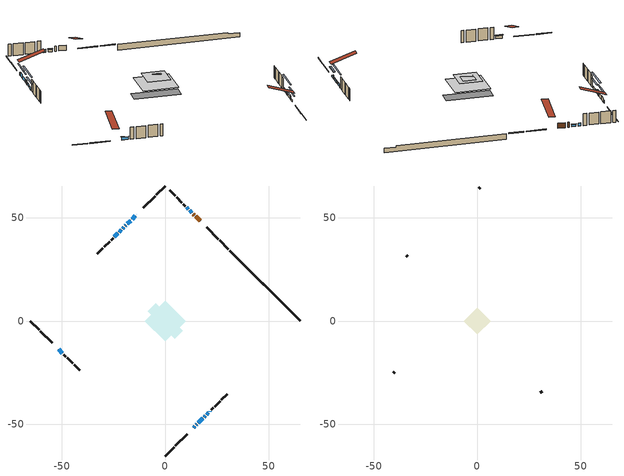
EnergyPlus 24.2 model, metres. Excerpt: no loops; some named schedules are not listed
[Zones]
conditioned space
 floor adiabatic (AdiabaticFloorConstruction): -9.83,0 0,9.83 9.83,0 0,-9.83 z2.57
 floor foundation (Slab1 construction): -8.51,4.61 -4.61,8.51 8.51,-4.61 4.61,-8.51 z-2.16
 wall outside (RimJoist1 construction): 0,-65.27 4.27,-61 / -65.27,0 -61,-4.27 / 0,65.27 -4.27,61 / 30.56,34.71 26.29,38.98 z0.13:0.43
 wall outside (RimJoist2 construction): 4.92,-60.34 10.54,-54.72 / -60.34,-4.92 -54.72,-10.54 / -4.92,60.34 -10.54,54.72 / 25.63,39.64 20.01,45.25 z0.13:0.43
 wall outside (AdiabaticWallConstruction 1): 16.81,48.46 14.69,50.58 / 14.03,51.23 13.56,51.71 z0.13:2.16
 wall outside (AdiabaticWallConstruction): -13.75,51.52 -13.78,51.49 / -18.98,46.29 -19.29,45.97 / 11.17,54.1 10.36,54.91 / 20,-45.26 20.81,-44.45 / 21.47,-43.8 21.62,-43.65 z0.13:1.35; -14.43,50.84 -16.05,49.22 z0.13:1.78; -16.7,48.56 -18.32,46.94 z0.13:1.48; 13.75,-51.52 14.36,-50.91 z0.13:0.84; 15.01,-50.25 15.34,-49.93 z0.13:1.66; 12.9,52.37 11.82,53.45 z0.13:1.02; -19.95,45.32 -20.56,44.71 z0.13:1.5; 15.99,-49.27 18.15,-47.12 z0.13:1.05; -51.52,-13.75 -49.68,-15.58 z0.13:1.32; -21.21,44.05 -22.29,42.97 / 18.81,-46.46 19.35,-45.92 z0.13:1.2; -22.95,42.32 -24.57,40.7 z0.13:0.99
 wall outside (Wall1 construction): 22.28,-42.99 23.26,-42.01 / -49.03,-16.24 -48.04,-17.23 / -25.22,40.04 -26.21,39.06 / 9.7,55.57 8.71,56.55 z0.13:5.01
 wall outside (Wall2 construction): 23.92,-41.35 26.53,-38.73 / -47.38,-17.88 -44.77,-20.5 / -26.87,38.4 -29.48,35.79 / 8.06,57.21 5.44,59.82 z0.13:5.01
 wall outside (Wall3 construction): 27.19,-38.08 29.92,-35.35 / -44.11,-21.16 -41.38,-23.89 / -30.14,35.13 -32.87,32.4 / 4.79,60.48 2.05,63.21 z0.13:5.01
 wall foundation (FoundationWall1 construction): 31.21,34.05,-2.16 31.21,34.05,0.13 61.86,3.41,0.13 61.86,3.41,-0.38 65.27,0,-0.38 65.27,0,-2.16
 window (WindowConstruction 9): -13.75,51.52 -13.78,51.49 z0.13:1.35
 window (WindowConstruction 1): -14.43,50.83 -16.05,49.22 z0.13:1.78
 window (WindowConstruction 2): -16.71,48.56 -18.32,46.94 z0.13:1.48
 window (WindowConstruction 3): 13.75,-51.52 14.36,-50.91 z0.13:0.84
 window (WindowConstruction 4): 15.01,-50.25 15.34,-49.93 z0.13:1.65
 window (WindowConstruction 10): -18.98,46.29 -19.29,45.98 z0.13:1.35
 window (WindowConstruction 5): 12.9,52.37 11.82,53.44 z0.13:1.02
 window (WindowConstruction 6): -19.95,45.32 -20.56,44.71 z0.13:1.5
 window (WindowConstruction 7): 15.99,-49.27 18.15,-47.12 z0.13:1.04
 window (WindowConstruction 8): -51.52,-13.75 -49.68,-15.58 z0.13:1.32
 window (WindowConstruction 14): -21.21,44.05 -22.29,42.97 z0.13:1.2
 window (WindowConstruction 15): 18.81,-46.46 19.35,-45.92 z0.13:1.2
 window (WindowConstruction 11): 11.16,54.1 10.36,54.91 z0.13:1.35
 window (WindowConstruction 12): 20,-45.26 20.81,-44.46 z0.13:1.35
 window (WindowConstruction 13): 21.47,-43.8 21.62,-43.65 z0.13:1.35
 window (WindowConstruction): -22.95,42.32 -24.57,40.7 z0.13:0.99
 door (Door): 16.81,48.46 14.69,50.58 z0.13:2.16
 door (Door 1): 14.03,51.23 13.56,51.71 z0.13:2.16
 ceiling adiabatic (AdiabaticFloorConstruction): 0,-9.83 9.83,0 0,9.83 -9.83,0 z2.57
attic - vented
 floor to conditioned space (Floor1 construction Reversed): -6.46,0 0,6.46 6.46,0 0,-6.46 z5.01
 floor to conditioned space (Floor2 construction Reversed): -3.55,0 0,3.55 3.55,0 0,-3.55 z5.01
 wall outside (Wall4 construction): 30.58,-34.69 31.32,-33.95 / -40.72,-24.54 -39.98,-25.28 / -33.53,31.74 -34.27,31 / 1.4,63.87 0.66,64.61 z0.13:5.01
 roof outside (Roof1 construction): 13.09,-52.18,5.01 5.92,-45,8.39 4.03,-46.89,8.39 11.2,-54.07,5.01; -52.18,-13.09,5.01 -45,-5.92,8.39 -46.89,-4.03,8.39 -54.07,-11.2,5.01; -13.09,52.18,5.01 -5.92,45,8.39 -4.03,46.89,8.39 -11.2,54.07,5.01; 17.46,47.8,5.01 10.29,40.63,8.39 12.18,38.74,8.39 19.36,45.91,5.01
shading: -17.81,47.46 -12.67,52.6 -12.96,52.89 -18.1,47.75 z4.27; -20.19,45.08 -14.84,50.43 -15.13,50.72 -20.48,45.37 z4.12; 16.12,-49.15 11.99,-53.28 12.28,-53.57 16.41,-49.44 z3.33; 17.1,-48.17 13.25,-52.01 13.54,-52.3 17.39,-48.46 z4.14; 11.68,53.59 13.04,52.22 13.33,52.52 11.97,53.88 z1.22; -20.7,44.57 -19.81,45.46 -20.1,45.75 -20.99,44.86 z1.7; 18.29,-46.97 15.85,-49.41 16.14,-49.71 18.58,-47.27 z1.25; -49.54,-15.73 -51.66,-13.61 -51.95,-13.9 -49.83,-16.02 z1.52; -25.77,39.5 -17.74,47.53 -18.03,47.82 -26.06,39.79 z6.12; 22.82,-42.44 15.33,-49.94 15.62,-50.23 23.12,-42.73 z6.12; -26.33,38.94 -21.19,44.08 -21.48,44.37 -26.62,39.23 z3.48
[Building]
Building 1: Terrain=Suburbs
[Site:Location]
Toronto City Centre_ON: Latitude {deg}=43.63; Longitude {deg}=-79.39; Time Zone {hr}=-5; Elevation {m}=77; Keep Site Location Information=Yes
[Site:GroundTemperature:Shallow]
5.01852, 3.26908, 3.12898, 3.95918, 7.29196, 10.6092, 13.4851, 15.3069, 15.4617, 13.9799, 11.1774, 7.9619
[Site:WaterMainsTemperature]
Calculation Method=Schedule; Temperature Schedule=mains temperature schedule
[Material] Roughness=Rough; Thermal Absorptance=0.9
Name | Thickness {m} | Conductivity {W/m-K} | Density {kg/m3} | Specific Heat {J/kg-K} | Solar Absorptance | Visible Absorptance
asphalt or fiberglass shingles | 0.00635 | 0.162714 | 1121.4 | 1465.45 | 0.4 | 0.4
ceiling loosefill ins | 0.169333 | 0.0480833 | 16.02 | 1046.75 | 0.7 | 0.7
ceiling stud and cavity | 0.1397 | 0.0942247 | 65.682 | 1177.47 | 0.7 | 0.7
ceiling stud and cavity 1 | 0.1397 | 0.0805454 | 65.682 | 1177.47 | 0.7 | 0.7
concrete 4.0 in. | 0.1016 | 1.803125 | 2242.8 | 837.4 | 0.7 | 0.7
concrete 8.0 in. | 0.2032 | 1.803125 | 2242.8 | 837.4 | 0.7 | 0.7
door material | 0.04445 | 0.053851 | 512.64 | 1214.23 | 0.7 | 0.7
door material 1 | 0.04445 | 0.188738 | 512.64 | 1214.23 | 0.7 | 0.7
exterior vertical ins | 0.0371966 | 0.029427 | 32.04 | 1214.23 | 0.7 | 0.7
floor covering | 0.0127 | 0.0433444 | 54.468 | 1339.84 | 0.6 | 0.6
floor rigid ins; wall rigid ins | 0.512978 | 0.029427 | 32.04 | 1214.23 | 0.7 | 0.7
floor stud and cavity | 0.1397 | 1.75129 | 37.0049 | 1207.88 | 0.7 | 0.7
furniture material conditioned space 1 | 0.1524 | 0.115458 | 640.8 | 1214.23 | 0.6 | 0.6
gypsum board | 0.0127 | 0.160291 | 801 | 837.4 | 0.6 | 0.6
gypsum board 1 | 0.0127 | 0.160291 | 801 | 837.4 | 0.7 | 0.7
osb sheathing 0.5 in. | 0.0127 | 0.115458 | 512.64 | 1214.23 | 0.7 | 0.7
osb sheathing 0.75 in. | 0.01905 | 0.115458 | 512.64 | 1214.23 | 0.7 | 0.7
osb sheathing 2.0 in. | 0.0508 | 0.115458 | 512.64 | 1214.23 | 0.7 | 0.7
rim joist rigid ins | 0.051816 | 0.029427 | 32.04 | 1214.23 | 0.7 | 0.7
rim joist stud and cavity | 0.0508 | 0.0292424 | 125.044 | 1163.47 | 0.6 | 0.6
rim joist stud and cavity 1 | 0.0508 | 0.275866 | 125.044 | 1163.47 | 0.6 | 0.6
wall stud and cavity | 0.1397 | 0.109433 | 139.0536 | 1170.24 | 0.7 | 0.7
wall stud and cavity 1 | 0.1397 | 0.0819611 | 139.0536 | 1170.24 | 0.7 | 0.7
wall stud and cavity 2 | 0.1397 | 0.0942262 | 139.0536 | 1170.24 | 0.7 | 0.7
wall stud and cavity 3 | 0.0889 | 6.1454 | 50.32683 | 1063.81 | 0.6 | 0.6
wall stud and cavity 4 | 0.0889 | 0.380278 | 52.3479 | 1209.89 | 0.7 | 0.7
wall stud and cavity 5 | 0.0889 | 0.391764 | 83.0341 | 1211.67 | 0.7 | 0.7
wood siding | 0.0254 | 0.102417 | 544.68 | 1172.36 | 0.4 | 0.4
wood siding 1 | 0.00254 | 0.102417 | 544.68 | 1172.36 | 0.4 | 0.4
wood siding 2; wood siding 3; wood siding 4 | 0.0254 | 0.102417 | 544.68 | 1172.36 | 0.7 | 0.7
[WindowMaterial:SimpleGlazingSystem]
Name | U-Factor {W/m2-K} | Solar Heat Gain Coefficient
WindowMaterial | 2.5534 | 0.5
WindowMaterial 1 | 3.28075 | 0.55
WindowMaterial 10 | 2.506837 | 0.38
WindowMaterial 11 | 2.163318 | 0.56
WindowMaterial 12 | 4.03195 | 0.38
WindowMaterial 13 | 2.33877 | 0.47
WindowMaterial 2 | 3.27961 | 0.53
WindowMaterial 3 | 3.2745 | 0.47
WindowMaterial 4 | 3.313113 | 0.6
WindowMaterial 5 | 2.5233 | 0.52
WindowMaterial 6 | 2.27234 | 0.54
WindowMaterial 7 | 2.29164 | 0.53
WindowMaterial 8 | 3.28927 | 0.57
WindowMaterial 9 | 2.47107 | 0.26
[Construction]
AdiabaticFloorConstruction: floor stud and cavity, floor rigid ins, osb sheathing 0.75 in., floor covering
AdiabaticWallConstruction: wood siding 3, wall rigid ins, wall stud and cavity 4, gypsum board
AdiabaticWallConstruction 1: wood siding 4, wall rigid ins, wall stud and cavity 4, gypsum board
Door: door material
Door 1: door material 1
Floor1 construction Reversed: gypsum board, ceiling stud and cavity, ceiling loosefill ins
Floor2 construction Reversed: gypsum board, ceiling stud and cavity 1
FoundationWall1 construction: concrete 8.0 in., gypsum board 1
furniture construction conditioned space 1: furniture material conditioned space 1
PartitionWallConstruction: gypsum board, wall stud and cavity 5, gypsum board
RimJoist1 construction: wood siding 2, osb sheathing 2.0 in., rim joist stud and cavity
RimJoist2 construction: wood siding 2, rim joist rigid ins, osb sheathing 2.0 in., rim joist stud and cavity 1
Roof1 construction: asphalt or fiberglass shingles
Slab1 construction: concrete 4.0 in.
Wall1 construction: wood siding, osb sheathing 0.5 in., wall stud and cavity, gypsum board
Wall2 construction: wood siding, osb sheathing 0.5 in., wall stud and cavity 1, gypsum board
Wall3 construction: wood siding, osb sheathing 0.5 in., wall stud and cavity 2, gypsum board
Wall4 construction: wood siding 1, wall stud and cavity 3
WindowConstruction: WindowMaterial
WindowConstruction 1: WindowMaterial 1
WindowConstruction 10: WindowMaterial 10
WindowConstruction 11; WindowConstruction 12: WindowMaterial 11
WindowConstruction 13: WindowMaterial 12
WindowConstruction 14; WindowConstruction 15: WindowMaterial 13
WindowConstruction 2: WindowMaterial 2
WindowConstruction 3: WindowMaterial 3
WindowConstruction 4: WindowMaterial 4
WindowConstruction 5: WindowMaterial 5
WindowConstruction 6: WindowMaterial 6
WindowConstruction 7: WindowMaterial 7
WindowConstruction 8: WindowMaterial 8
WindowConstruction 9: WindowMaterial 9
[Zone] Multiplier=1; Part of Total Floor Area=Yes
Name | Volume {m3}
attic - vented | 59.8043
conditioned space | 754
[Space]
Name | Zone | Volume {m3}
attic - vented 1 | attic - vented | 59.8043
conditioned space 1 | conditioned space | 754
[ZoneInfiltration:EffectiveLeakageArea]
infil attic - vented 1: Zone or Space=attic - vented 1; Schedule=Always On Discrete; Effective Air Leakage Area {cm2}=4580.63; Stack Coefficient=0.000574233; Wind Coefficient=1.61907e-05
[ZoneMixing]
whole house fan mix: Zone or Space=attic - vented; Schedule=Always On Continuous; Design Flow Rate Calculation Method=Flow/Zone; Design Flow Rate {m3/s}=0; Source Zone or Space=conditioned space
[SurfaceProperty:ExposedFoundationPerimeter]
Slab1: Exposed Perimeter Calculation Method=TotalExposedPerimeter; Total Exposed Perimeter {m}=48.159
[InternalMass] Zone or ZoneList=conditioned space; Space or SpaceList=conditioned space 1
Name | Construction | Surface Area {m2}
furniture mass conditioned space 1 | furniture construction conditioned space 1 | 118.332
partition wall mass | PartitionWallConstruction | 295.83
[Lights]
interior lighting: Zone or ZoneList or Space or SpaceList=conditioned space 1; Schedule=interior lighting schedule; Design Level Calculation Method=LightingLevel; Lighting Level {W}=343.2; Return Air Fraction=0; Fraction Radiant=0.6; Fraction Visible=0.2; Fraction Replaceable=1
[People]
occupants: Zone or ZoneList or Space or SpaceList=conditioned space 1; Number of People Schedule=occupants schedule; Number of People Calculation Method=People; Number of People=3; Fraction Radiant=0.314171; Sensible Heat Fraction=0.56303; Activity Level Schedule=occupants activity schedule; Carbon Dioxide Generation Rate {m3/s-W}=0; Enable ASHRAE 55 Comfort Warnings=No; Mean Radiant Temperature Calculation Type=EnclosureAveraged
[ElectricEquipment] Zone or ZoneList or Space or SpaceList=conditioned space 1; Design Level Calculation Method=EquipmentLevel
Name | Schedule | Design Level {W} | Fraction Latent | Fraction Radiant | Fraction Lost
clothes dryer | clothes dryer schedule | 140.772 | 0.015 | 0.081 | 0.85
clothes washer | clothes washer schedule | 32.1985 | 0.03 | 0.162 | 0.7
cooking range | cooking range schedule | 215.147 | 0.08 | 0.432 | 0.2
dishwasher | dishwasher schedule | 66.8632 | 0.3 | 0.18 | 0.4
fridge | fridge schedule | 72.9452 | 0 | 0.6 | 0
mech vent bath fan 0 | mech vent bath fan 0 schedule | 50.2 | 0 | 0 | 1
mech vent house fan | mech vent house fan schedule | 0 | 0 | 0 | 1
mech vent house fan cfis | mech vent house fan cfis schedule | 0 | 0 | 0 | 0
mech vent range fan 0 | mech vent range fan 0 schedule | 57 | 0 | 0 | 1
misc plug loads | misc plug loads schedule | 494.7 | 0.045 | 0.513 | 0.1
whole house fan | Always On Discrete | 0 | 0 | 0 | 1
[OtherEquipment] Zone or ZoneList or Space or SpaceList=conditioned space 1; Design Level Calculation Method=EquipmentLevel
Name | Fuel Type | Schedule | Design Level {W} | Fraction Latent | Fraction Radiant | Fraction Lost
clothes dryer 1 | Electricity | clothes dryer schedule | 0 | 0.015 | 0.081 | 0.85
cooking range 1 | Electricity | cooking range schedule | 0 | 0.08 | 0.432 | 0.2
general water use latent | None | general water use schedule | 62.594 | 1 | 0 | 0
general water use sensible | None | general water use schedule | -61.6891 | 0 | 0.6 | 0
mech vent house fan latent load | None | Always On Discrete | 0 | 1 | 0 | 0
mech vent house fan sensible load | None | Always On Discrete | 0 | 0 | 0 | 0
water heater energy adjustment1 | NaturalGas | Always On Discrete | 0.01 | 0 | 0 | 1
[ZoneInfiltration:DesignFlowRate] Zone or ZoneList or Space or SpaceList=conditioned space 1; Schedule=Always On Discrete; Design Flow Rate Calculation Method=Flow/Zone; Design Flow Rate {m3/s}=0
infil flow; natural vent flow; whole house fan flow
[Foundation:Kiva]
Foundation Kiva 1: Initial Indoor Air Temperature {C}=18; Wall Height Above Grade {m}=0.129997; Wall Depth Below Slab {m}=0.2032; Custom Block Material Name 1=exterior vertical ins; Custom Block Depth 1 {m}=2.28999; Custom Block X Position 1 {m}=0.2159; Custom Block Z Position 1 {m}=0
[Foundation:Kiva:Settings]
Soil Conductivity {W/m-K}=0.849921; Soil Density {kg/m3}=1842.3; Soil Specific Heat {J/kg-K}=418.7; Ground Solar Absorptivity=0.9; Ground Thermal Absorptivity=0.9; Ground Surface Roughness {m}=0.03; Far-Field Width {m}=40; Deep-Ground Boundary Condition=ZeroFlux; Deep-Ground Depth {m}=40; Minimum Cell Dimension {m}=0.2; Maximum Cell Growth Coefficient=3; Simulation Timestep=Timestep
[Exterior:Lights]
exterior lighting: Schedule=exterior lighting schedule; Design Level {W}=75.6
[Schedule:Constant]
Name | Hourly Value
Always On Continuous; mech vent house fan schedule; mech vent house fan cfis schedule; Always On Discrete | 1
occupants activity schedule | 117.228
fridge schedule | 0
[Schedule:Week:Daily]
interior lighting schedule Week Rule - Jan1-Jan27: interior lighting schedule day, interior lighting schedule day, interior lighting schedule day, interior lighting schedule day, interior lighting schedule day, interior lighting schedule day, interior lighting schedule day, interior lighting schedule default day, interior lighting schedule default day, interior lighting schedule default day, interior lighting schedule default day, interior lighting schedule default day
interior lighting schedule Week Rule - Jan28-Feb3: interior lighting schedule day, interior lighting schedule day, interior lighting schedule day, interior lighting schedule day, interior lighting schedule day 1, interior lighting schedule day 1, interior lighting schedule day 1, interior lighting schedule default day, interior lighting schedule default day, interior lighting schedule default day, interior lighting schedule default day, interior lighting schedule default day
interior lighting schedule Week Rule - Feb4-Feb24: interior lighting schedule day 1, interior lighting schedule day 1, interior lighting schedule day 1, interior lighting schedule day 1, interior lighting schedule day 1, interior lighting schedule day 1, interior lighting schedule day 1, interior lighting schedule default day, interior lighting schedule default day, interior lighting schedule default day, interior lighting schedule default day, interior lighting schedule default day
interior lighting schedule Week Rule - Feb25-Mar3: interior lighting schedule day 1, interior lighting schedule day 1, interior lighting schedule day 1, interior lighting schedule day 1, interior lighting schedule day 2, interior lighting schedule day 2, interior lighting schedule day 2, interior lighting schedule default day, interior lighting schedule default day, interior lighting schedule default day, interior lighting schedule default day, interior lighting schedule default day
interior lighting schedule Week Rule - Mar4-Mar31: interior lighting schedule day 2, interior lighting schedule day 2, interior lighting schedule day 2, interior lighting schedule day 2, interior lighting schedule day 2, interior lighting schedule day 2, interior lighting schedule day 2, interior lighting schedule default day, interior lighting schedule default day, interior lighting schedule default day, interior lighting schedule default day, interior lighting schedule default day
interior lighting schedule Week Rule - Apr1-Apr28: interior lighting schedule day 3, interior lighting schedule day 3, interior lighting schedule day 3, interior lighting schedule day 3, interior lighting schedule day 3, interior lighting schedule day 3, interior lighting schedule day 3, interior lighting schedule default day, interior lighting schedule default day, interior lighting schedule default day, interior lighting schedule default day, interior lighting schedule default day
interior lighting schedule Week Rule - Apr29-May5: interior lighting schedule day 3, interior lighting schedule day 3, interior lighting schedule day 4, interior lighting schedule day 4, interior lighting schedule day 4, interior lighting schedule day 4, interior lighting schedule day 4, interior lighting schedule default day, interior lighting schedule default day, interior lighting schedule default day, interior lighting schedule default day, interior lighting schedule default day
interior lighting schedule Week Rule - May6-May26: interior lighting schedule day 4, interior lighting schedule day 4, interior lighting schedule day 4, interior lighting schedule day 4, interior lighting schedule day 4, interior lighting schedule day 4, interior lighting schedule day 4, interior lighting schedule default day, interior lighting schedule default day, interior lighting schedule default day, interior lighting schedule default day, interior lighting schedule default day
interior lighting schedule Week Rule - May27-Jun2: interior lighting schedule day 4, interior lighting schedule day 4, interior lighting schedule day 4, interior lighting schedule day 4, interior lighting schedule day 4, interior lighting schedule day 5, interior lighting schedule day 5, interior lighting schedule default day, interior lighting schedule default day, interior lighting schedule default day, interior lighting schedule default day, interior lighting schedule default day
interior lighting schedule Week Rule - Jun3-Jun30: interior lighting schedule day 5, interior lighting schedule day 5, interior lighting schedule day 5, interior lighting schedule day 5, interior lighting schedule day 5, interior lighting schedule day 5, interior lighting schedule day 5, interior lighting schedule default day, interior lighting schedule default day, interior lighting schedule default day, interior lighting schedule default day, interior lighting schedule default day
interior lighting schedule Week Rule - Jul1-Jul28: interior lighting schedule day 6, interior lighting schedule day 6, interior lighting schedule day 6, interior lighting schedule day 6, interior lighting schedule day 6, interior lighting schedule day 6, interior lighting schedule day 6, interior lighting schedule default day, interior lighting schedule default day, interior lighting schedule default day, interior lighting schedule default day, interior lighting schedule default day
interior lighting schedule Week Rule - Jul29-Aug4: interior lighting schedule day 6, interior lighting schedule day 6, interior lighting schedule day 6, interior lighting schedule day 7, interior lighting schedule day 7, interior lighting schedule day 7, interior lighting schedule day 7, interior lighting schedule default day, interior lighting schedule default day, interior lighting schedule default day, interior lighting schedule default day, interior lighting schedule default day
interior lighting schedule Week Rule - Aug5-Aug25: interior lighting schedule day 7, interior lighting schedule day 7, interior lighting schedule day 7, interior lighting schedule day 7, interior lighting schedule day 7, interior lighting schedule day 7, interior lighting schedule day 7, interior lighting schedule default day, interior lighting schedule default day, interior lighting schedule default day, interior lighting schedule default day, interior lighting schedule default day
interior lighting schedule Week Rule - Aug26-Sep1: interior lighting schedule day 7, interior lighting schedule day 7, interior lighting schedule day 7, interior lighting schedule day 7, interior lighting schedule day 7, interior lighting schedule day 7, interior lighting schedule day 8, interior lighting schedule default day, interior lighting schedule default day, interior lighting schedule default day, interior lighting schedule default day, interior lighting schedule default day
interior lighting schedule Week Rule - Sep2-Sep29: interior lighting schedule day 8, interior lighting schedule day 8, interior lighting schedule day 8, interior lighting schedule day 8, interior lighting schedule day 8, interior lighting schedule day 8, interior lighting schedule day 8, interior lighting schedule default day, interior lighting schedule default day, interior lighting schedule default day, interior lighting schedule default day, interior lighting schedule default day
interior lighting schedule Week Rule - Sep30-Oct6: interior lighting schedule day 8, interior lighting schedule day 9, interior lighting schedule day 9, interior lighting schedule day 9, interior lighting schedule day 9, interior lighting schedule day 9, interior lighting schedule day 9, interior lighting schedule default day, interior lighting schedule default day, interior lighting schedule default day, interior lighting schedule default day, interior lighting schedule default day
interior lighting schedule Week Rule - Oct7-Oct27: interior lighting schedule day 9, interior lighting schedule day 9, interior lighting schedule day 9, interior lighting schedule day 9, interior lighting schedule day 9, interior lighting schedule day 9, interior lighting schedule day 9, interior lighting schedule default day, interior lighting schedule default day, interior lighting schedule default day, interior lighting schedule default day, interior lighting schedule default day
interior lighting schedule Week Rule - Oct28-Nov3: interior lighting schedule day 9, interior lighting schedule day 9, interior lighting schedule day 9, interior lighting schedule day 9, interior lighting schedule day 10, interior lighting schedule day 10, interior lighting schedule day 10, interior lighting schedule default day, interior lighting schedule default day, interior lighting schedule default day, interior lighting schedule default day, interior lighting schedule default day
interior lighting schedule Week Rule - Nov4-Nov24: interior lighting schedule day 10, interior lighting schedule day 10, interior lighting schedule day 10, interior lighting schedule day 10, interior lighting schedule day 10, interior lighting schedule day 10, interior lighting schedule day 10, interior lighting schedule default day, interior lighting schedule default day, interior lighting schedule default day, interior lighting schedule default day, interior lighting schedule default day
interior lighting schedule Week Rule - Nov25-Dec1: interior lighting schedule day 10, interior lighting schedule day 10, interior lighting schedule day 10, interior lighting schedule day 10, interior lighting schedule day 10, interior lighting schedule day 10, interior lighting schedule day 11, interior lighting schedule default day, interior lighting schedule default day, interior lighting schedule default day, interior lighting schedule default day, interior lighting schedule default day
interior lighting schedule Week Rule - Dec2-Dec31: interior lighting schedule day 11, interior lighting schedule day 11, interior lighting schedule day 11, interior lighting schedule day 11, interior lighting schedule day 11, interior lighting schedule day 11, interior lighting schedule day 11, interior lighting schedule default day, interior lighting schedule default day, interior lighting schedule default day, interior lighting schedule default day, interior lighting schedule default day
occupants schedule Week Rule - Jan1-Dec31: occupants schedule day, occupants schedule day, occupants schedule day, occupants schedule day, occupants schedule day, occupants schedule day, occupants schedule day, occupants schedule default day, occupants schedule default day, occupants schedule default day, occupants schedule default day, occupants schedule default day
clothes dryer schedule Week Rule - Jan1-Dec31: clothes dryer schedule day, clothes dryer schedule day, clothes dryer schedule day, clothes dryer schedule day, clothes dryer schedule day, clothes dryer schedule day, clothes dryer schedule day, clothes dryer schedule default day, clothes dryer schedule default day, clothes dryer schedule default day, clothes dryer schedule default day, clothes dryer schedule default day
clothes washer schedule Week Rule - Jan1-Dec31: clothes washer schedule day, clothes washer schedule day, clothes washer schedule day, clothes washer schedule day, clothes washer schedule day, clothes washer schedule day, clothes washer schedule day, clothes washer schedule default day, clothes washer schedule default day, clothes washer schedule default day, clothes washer schedule default day, clothes washer schedule default day
cooking range schedule Week Rule - Jan1-Dec31: cooking range schedule day, cooking range schedule day, cooking range schedule day, cooking range schedule day, cooking range schedule day, cooking range schedule day, cooking range schedule day, cooking range schedule default day, cooking range schedule default day, cooking range schedule default day, cooking range schedule default day, cooking range schedule default day
dishwasher schedule Week Rule - Jan1-Dec31: dishwasher schedule day, dishwasher schedule day, dishwasher schedule day, dishwasher schedule day, dishwasher schedule day, dishwasher schedule day, dishwasher schedule day, dishwasher schedule default day, dishwasher schedule default day, dishwasher schedule default day, dishwasher schedule default day, dishwasher schedule default day
mech vent bath fan 0 schedule Week Rule - Jan1-Dec31: mech vent bath fan 0 schedule day, mech vent bath fan 0 schedule day, mech vent bath fan 0 schedule day, mech vent bath fan 0 schedule day, mech vent bath fan 0 schedule day, mech vent bath fan 0 schedule day, mech vent bath fan 0 schedule day, mech vent bath fan 0 schedule default day, mech vent bath fan 0 schedule default day, mech vent bath fan 0 schedule default day, mech vent bath fan 0 schedule default day, mech vent bath fan 0 schedule default day
mech vent range fan 0 schedule Week Rule - Jan1-Dec31: mech vent range fan 0 schedule day, mech vent range fan 0 schedule day, mech vent range fan 0 schedule day, mech vent range fan 0 schedule day, mech vent range fan 0 schedule day, mech vent range fan 0 schedule day, mech vent range fan 0 schedule day, mech vent range fan 0 schedule default day, mech vent range fan 0 schedule default day, mech vent range fan 0 schedule default day, mech vent range fan 0 schedule default day, mech vent range fan 0 schedule default day
misc plug loads schedule Week Rule - Jan1-Dec31: misc plug loads schedule day, misc plug loads schedule day, misc plug loads schedule day, misc plug loads schedule day, misc plug loads schedule day, misc plug loads schedule day, misc plug loads schedule day, misc plug loads schedule default day, misc plug loads schedule default day, misc plug loads schedule default day, misc plug loads schedule default day, misc plug loads schedule default day
general water use schedule Week Rule - Jan1-Dec31: general water use schedule day, general water use schedule day, general water use schedule day, general water use schedule day, general water use schedule day, general water use schedule day, general water use schedule day, general water use schedule default day, general water use schedule default day, general water use schedule default day, general water use schedule default day, general water use schedule default day
exterior lighting schedule Week Rule - Jan1-Jan27: exterior lighting schedule day, exterior lighting schedule day, exterior lighting schedule day, exterior lighting schedule day, exterior lighting schedule day, exterior lighting schedule day, exterior lighting schedule day, exterior lighting schedule default day, exterior lighting schedule default day, exterior lighting schedule default day, exterior lighting schedule default day, exterior lighting schedule default day
exterior lighting schedule Week Rule - Jan28-Feb3: exterior lighting schedule day, exterior lighting schedule day, exterior lighting schedule day, exterior lighting schedule day, exterior lighting schedule day 1, exterior lighting schedule day 1, exterior lighting schedule day 1, exterior lighting schedule default day, exterior lighting schedule default day, exterior lighting schedule default day, exterior lighting schedule default day, exterior lighting schedule default day
exterior lighting schedule Week Rule - Feb4-Feb24: exterior lighting schedule day 1, exterior lighting schedule day 1, exterior lighting schedule day 1, exterior lighting schedule day 1, exterior lighting schedule day 1, exterior lighting schedule day 1, exterior lighting schedule day 1, exterior lighting schedule default day, exterior lighting schedule default day, exterior lighting schedule default day, exterior lighting schedule default day, exterior lighting schedule default day
exterior lighting schedule Week Rule - Feb25-Mar3: exterior lighting schedule day 1, exterior lighting schedule day 1, exterior lighting schedule day 1, exterior lighting schedule day 1, exterior lighting schedule day 2, exterior lighting schedule day 2, exterior lighting schedule day 2, exterior lighting schedule default day, exterior lighting schedule default day, exterior lighting schedule default day, exterior lighting schedule default day, exterior lighting schedule default day
exterior lighting schedule Week Rule - Mar4-Mar31: exterior lighting schedule day 2, exterior lighting schedule day 2, exterior lighting schedule day 2, exterior lighting schedule day 2, exterior lighting schedule day 2, exterior lighting schedule day 2, exterior lighting schedule day 2, exterior lighting schedule default day, exterior lighting schedule default day, exterior lighting schedule default day, exterior lighting schedule default day, exterior lighting schedule default day
exterior lighting schedule Week Rule - Apr1-Apr28: exterior lighting schedule day 3, exterior lighting schedule day 3, exterior lighting schedule day 3, exterior lighting schedule day 3, exterior lighting schedule day 3, exterior lighting schedule day 3, exterior lighting schedule day 3, exterior lighting schedule default day, exterior lighting schedule default day, exterior lighting schedule default day, exterior lighting schedule default day, exterior lighting schedule default day
exterior lighting schedule Week Rule - Apr29-May5: exterior lighting schedule day 3, exterior lighting schedule day 3, exterior lighting schedule day 4, exterior lighting schedule day 4, exterior lighting schedule day 4, exterior lighting schedule day 4, exterior lighting schedule day 4, exterior lighting schedule default day, exterior lighting schedule default day, exterior lighting schedule default day, exterior lighting schedule default day, exterior lighting schedule default day
exterior lighting schedule Week Rule - May6-May26: exterior lighting schedule day 4, exterior lighting schedule day 4, exterior lighting schedule day 4, exterior lighting schedule day 4, exterior lighting schedule day 4, exterior lighting schedule day 4, exterior lighting schedule day 4, exterior lighting schedule default day, exterior lighting schedule default day, exterior lighting schedule default day, exterior lighting schedule default day, exterior lighting schedule default day
exterior lighting schedule Week Rule - May27-Jun2: exterior lighting schedule day 4, exterior lighting schedule day 4, exterior lighting schedule day 4, exterior lighting schedule day 4, exterior lighting schedule day 4, exterior lighting schedule day 5, exterior lighting schedule day 5, exterior lighting schedule default day, exterior lighting schedule default day, exterior lighting schedule default day, exterior lighting schedule default day, exterior lighting schedule default day
exterior lighting schedule Week Rule - Jun3-Jun30: exterior lighting schedule day 5, exterior lighting schedule day 5, exterior lighting schedule day 5, exterior lighting schedule day 5, exterior lighting schedule day 5, exterior lighting schedule day 5, exterior lighting schedule day 5, exterior lighting schedule default day, exterior lighting schedule default day, exterior lighting schedule default day, exterior lighting schedule default day, exterior lighting schedule default day
exterior lighting schedule Week Rule - Jul1-Jul28: exterior lighting schedule day 6, exterior lighting schedule day 6, exterior lighting schedule day 6, exterior lighting schedule day 6, exterior lighting schedule day 6, exterior lighting schedule day 6, exterior lighting schedule day 6, exterior lighting schedule default day, exterior lighting schedule default day, exterior lighting schedule default day, exterior lighting schedule default day, exterior lighting schedule default day
exterior lighting schedule Week Rule - Jul29-Aug4: exterior lighting schedule day 6, exterior lighting schedule day 6, exterior lighting schedule day 6, exterior lighting schedule day 7, exterior lighting schedule day 7, exterior lighting schedule day 7, exterior lighting schedule day 7, exterior lighting schedule default day, exterior lighting schedule default day, exterior lighting schedule default day, exterior lighting schedule default day, exterior lighting schedule default day
exterior lighting schedule Week Rule - Aug5-Aug25: exterior lighting schedule day 7, exterior lighting schedule day 7, exterior lighting schedule day 7, exterior lighting schedule day 7, exterior lighting schedule day 7, exterior lighting schedule day 7, exterior lighting schedule day 7, exterior lighting schedule default day, exterior lighting schedule default day, exterior lighting schedule default day, exterior lighting schedule default day, exterior lighting schedule default day
exterior lighting schedule Week Rule - Aug26-Sep1: exterior lighting schedule day 7, exterior lighting schedule day 7, exterior lighting schedule day 7, exterior lighting schedule day 7, exterior lighting schedule day 7, exterior lighting schedule day 7, exterior lighting schedule day 8, exterior lighting schedule default day, exterior lighting schedule default day, exterior lighting schedule default day, exterior lighting schedule default day, exterior lighting schedule default day
[Schedule:Year]
interior lighting schedule: interior lighting schedule Week Rule - Jan1-Jan27, 1, 1, 1, 27, interior lighting schedule Week Rule - Jan28-Feb3, 1, 28, 2, 3, interior lighting schedule Week Rule - Feb4-Feb24, 2, 4, 2, 24, interior lighting schedule Week Rule - Feb25-Mar3, 2, 25, 3, 3, interior lighting schedule Week Rule - Mar4-Mar31, 3, 4, 3, 31, interior lighting schedule Week Rule - Apr1-Apr28, 4, 1, 4, 28, interior lighting schedule Week Rule - Apr29-May5, 4, 29, 5, 5, interior lighting schedule Week Rule - May6-May26, 5, 6, 5, 26, interior lighting schedule Week Rule - May27-Jun2, 5, 27, 6, 2, interior lighting schedule Week Rule - Jun3-Jun30, 6, 3, 6, 30, interior lighting schedule Week Rule - Jul1-Jul28, 7, 1, 7, 28, interior lighting schedule Week Rule - Jul29-Aug4, 7, 29, 8, 4, interior lighting schedule Week Rule - Aug5-Aug25, 8, 5, 8, 25, interior lighting schedule Week Rule - Aug26-Sep1, 8, 26, 9, 1, interior lighting schedule Week Rule - Sep2-Sep29, 9, 2, 9, 29, interior lighting schedule Week Rule - Sep30-Oct6, 9, 30, 10, 6, interior lighting schedule Week Rule - Oct7-Oct27, 10, 7, 10, 27, interior lighting schedule Week Rule - Oct28-Nov3, 10, 28, 11, 3, interior lighting schedule Week Rule - Nov4-Nov24, 11, 4, 11, 24, interior lighting schedule Week Rule - Nov25-Dec1, 11, 25, 12, 1, interior lighting schedule Week Rule - Dec2-Dec31, 12, 2, 12, 31
occupants schedule: occupants schedule Week Rule - Jan1-Dec31, 1, 1, 12, 31
clothes dryer schedule: clothes dryer schedule Week Rule - Jan1-Dec31, 1, 1, 12, 31
clothes washer schedule: clothes washer schedule Week Rule - Jan1-Dec31, 1, 1, 12, 31
cooking range schedule: cooking range schedule Week Rule - Jan1-Dec31, 1, 1, 12, 31
dishwasher schedule: dishwasher schedule Week Rule - Jan1-Dec31, 1, 1, 12, 31
mech vent bath fan 0 schedule: mech vent bath fan 0 schedule Week Rule - Jan1-Dec31, 1, 1, 12, 31
mech vent range fan 0 schedule: mech vent range fan 0 schedule Week Rule - Jan1-Dec31, 1, 1, 12, 31
misc plug loads schedule: misc plug loads schedule Week Rule - Jan1-Dec31, 1, 1, 12, 31
general water use schedule: general water use schedule Week Rule - Jan1-Dec31, 1, 1, 12, 31
exterior lighting schedule: exterior lighting schedule Week Rule - Jan1-Jan27, 1, 1, 1, 27, exterior lighting schedule Week Rule - Jan28-Feb3, 1, 28, 2, 3, exterior lighting schedule Week Rule - Feb4-Feb24, 2, 4, 2, 24, exterior lighting schedule Week Rule - Feb25-Mar3, 2, 25, 3, 3, exterior lighting schedule Week Rule - Mar4-Mar31, 3, 4, 3, 31, exterior lighting schedule Week Rule - Apr1-Apr28, 4, 1, 4, 28, exterior lighting schedule Week Rule - Apr29-May5, 4, 29, 5, 5, exterior lighting schedule Week Rule - May6-May26, 5, 6, 5, 26, exterior lighting schedule Week Rule - May27-Jun2, 5, 27, 6, 2, exterior lighting schedule Week Rule - Jun3-Jun30, 6, 3, 6, 30, exterior lighting schedule Week Rule - Jul1-Jul28, 7, 1, 7, 28, exterior lighting schedule Week Rule - Jul29-Aug4, 7, 29, 8, 4, exterior lighting schedule Week Rule - Aug5-Aug25, 8, 5, 8, 25, exterior lighting schedule Week Rule - Aug26-Sep1, 8, 26, 9, 1, exterior lighting schedule Week Rule - Sep2-Sep29, 9, 2, 9, 29, exterior lighting schedule Week Rule - Sep30-Oct6, 9, 30, 10, 6, exterior lighting schedule Week Rule - Oct7-Oct27, 10, 7, 10, 27, exterior lighting schedule Week Rule - Oct28-Nov3, 10, 28, 11, 3, exterior lighting schedule Week Rule - Nov4-Nov24, 11, 4, 11, 24, exterior lighting schedule Week Rule - Nov25-Dec1, 11, 25, 12, 1, exterior lighting schedule Week Rule - Dec2-Dec31, 12, 2, 12, 31
[Schedule:Compact]
mains temperature schedule: Through: 01/01, For: AllDays, Until: 24:00, 8.80333, Through: 01/02, For: AllDays, Until: 24:00, 8.74333, Through: 01/03, For: AllDays, Until: 24:00, 8.68389, Through: 01/04, For: AllDays, Until: 24:00, 8.62611, Through: 01/05, For: AllDays, Until: 24:00, 8.56944, Through: 01/06, For: AllDays, Until: 24:00, 8.51389, Through: 01/07, For: AllDays, Until: 24:00, 8.45944, Through: 01/08, For: AllDays, Until: 24:00, 8.40611, Through: 01/09, For: AllDays, Until: 24:00, 8.35389, Through: 01/10, For: AllDays, Until: 24:00, 8.30278, Through: 01/11, For: AllDays, Until: 24:00, 8.25333, Through: 01/12, For: AllDays, Until: 24:00, 8.205, Through: 01/13, For: AllDays, Until: 24:00, 8.15778, Through: 01/14, For: AllDays, Until: 24:00, 8.11222, Through: 01/15, For: AllDays, Until: 24:00, 8.06778, Through: 01/16, For: AllDays, Until: 24:00, 8.02444, Through: 01/17, For: AllDays, Until: 24:00, 7.98222, Through: 01/18, For: AllDays, Until: 24:00, 7.94167, Through: 01/19, For: AllDays, Until: 24:00, 7.90222, Through: 01/20, For: AllDays, Until: 24:00, 7.86444, Through: 01/21, For: AllDays, Until: 24:00, 7.82778, Through: 01/22, For: AllDays, Until: 24:00, 7.79278, Through: 01/23, For: AllDays, Until: 24:00, 7.75889, Through: 01/24, For: AllDays, Until: 24:00, 7.72667, Through: 01/25, For: AllDays, Until: 24:00, 7.69556, Through: 01/26, For: AllDays, Until: 24:00, 7.66611, Through: 01/27, For: AllDays, Until: 24:00, 7.63778, Through: 01/28, For: AllDays, Until: 24:00, 7.61111, Through: 01/29, For: AllDays, Until: 24:00, 7.58556, Through: 01/30, For: AllDays, Until: 24:00, 7.56167, Through: 01/31, For: AllDays, Until: 24:00, 7.53944, Through: 02/01, For: AllDays, Until: 24:00, 7.51833, Through: 02/02, For: AllDays, Until: 24:00, 7.49889, Through: 02/03, For: AllDays, Until: 24:00, 7.48111, Through: 02/04, For: AllDays, Until: 24:00, 7.46444, Through: 02/05, For: AllDays, Until: 24:00, 7.44944, Through: 02/06, For: AllDays, Until: 24:00, 7.43556, Through: 02/07, For: AllDays, Until: 24:00, 7.42333, Through: 02/08, For: AllDays, Until: 24:00, 7.41278, Through: 02/09, For: AllDays, Until: 24:00, 7.40389, Through: 02/10, For: AllDays, Until: 24:00, 7.39611, Through: 02/11, For: AllDays, Until: 24:00, 7.39, Through: 02/12, For: AllDays, Until: 24:00, 7.38556, Through: 02/13, For: AllDays, Until: 24:00, 7.38222, Through: 02/14, For: AllDays, Until: 24:00, 7.38056, Through: 02/15, For: AllDays, Until: 24:00, 7.38056, Through: 02/16, For: AllDays, Until: 24:00, 7.38222, Through: 02/17, For: AllDays, Until: 24:00, 7.385, Through: 02/18, For: AllDays, Until: 24:00, 7.38944, Through: 02/19, For: AllDays, Until: 24:00, 7.395, Through: 02/20, For: AllDays, Until: 24:00, 7.40278, Through: 02/21, For: AllDays, Until: 24:00, 7.41167, Through: 02/22, For: AllDays, Until: 24:00, 7.42222, Through: 02/23, For: AllDays, Until: 24:00, 7.43389, Through: 02/24, For: AllDays, Until: 24:00, 7.44722, Through: 02/25, For: AllDays, Until: 24:00, 7.46222, Through: 02/26, For: AllDays, Until: 24:00, 7.47833, Through: 02/27, For: AllDays, Until: 24:00, 7.49611, Through: 02/28, For: AllDays, Until: 24:00, 7.51556, Through: 03/01, For: AllDays, Until: 24:00, 7.53667, Through: 03/02, For: AllDays, Until: 24:00, 7.55889, Through: 03/03, For: AllDays, Until: 24:00, 7.58222, Through: 03/04, For: AllDays, Until: 24:00, 7.60722, Through: 03/05, For: AllDays, Until: 24:00, 7.63389, Through: 03/06, For: AllDays, Until: 24:00, 7.66222, Through: 03/07, For: AllDays, Until: 24:00, 7.69111, Through: 03/08, For: AllDays, Until: 24:00, 7.72222, Through: 03/09, For: AllDays, Until: 24:00, 7.75444, Through: 03/10, For: AllDays, Until: 24:00, 7.78778, Through: 03/11, For: AllDays, Until: 24:00, 7.82278, Through: 03/12, For: AllDays, Until: 24:00, 7.85944, Through: 03/13, For: AllDays, Until: 24:00, 7.89722, Through: 03/14, For: AllDays, Until: 24:00, 7.93611, Through: 03/15, For: AllDays, Until: 24:00, 7.97667, Through: 03/16, For: AllDays, Until: 24:00, 8.01833, Through: 03/17, For: AllDays, Until: 24:00, 8.06167, Through: 03/18, For: AllDays, Until: 24:00, 8.10611, Through: 03/19, For: AllDays, Until: 24:00, 8.15167, Through: 03/20, For: AllDays, Until: 24:00, 8.19833, Through: 03/21, For: AllDays, Until: 24:00, 8.24667, Through: 03/22, For: AllDays, Until: 24:00, 8.29611, Through: 03/23, For: AllDays, Until: 24:00, 8.34667, Through: 03/24, For: AllDays, Until: 24:00, 8.39889, Through: 03/25, For: AllDays, Until: 24:00, 8.45167, Through: 03/26, For: AllDays, Until: 24:00, 8.50611, Through: 03/27, For: AllDays, Until: 24:00, 8.56167, Through: 03/28, For: AllDays, Until: 24:00, 8.61833, Through: 03/29, For: AllDays, Until: 24:00, 8.67611, Through: 03/30, For: AllDays, Until: 24:00, 8.735, Through: 03/31, For: AllDays, Until: 24:00, 8.795, Through: 04/01, For: AllDays, Until: 24:00, 8.85611, Through: 04/02, For: AllDays, Until: 24:00, 8.91833, Through: 04/03, For: AllDays, Until: 24:00, 8.98167, Through: 04/04, For: AllDays, Until: 24:00, 9.04556, Through: 04/05, For: AllDays, Until: 24:00, 9.11111, Through: 04/06, For: AllDays, Until: 24:00, 9.17722, Through: 04/07, For: AllDays, Until: 24:00, 9.24444, Through: 04/08, For: AllDays, Until: 24:00, 9.31222, Through: 04/09, For: AllDays, Until: 24:00, 9.38167, Through: 04/10, For: AllDays, Until: 24:00, 9.45167, Through: 04/11, For: AllDays, Until: 24:00, 9.52222, Through: 04/12, For: AllDays, Until: 24:00, 9.59444, Through: 04/13, For: AllDays, Until: 24:00, 9.66667, Through: 04/14, For: AllDays, Until: 24:00, 9.74, Through: 04/15, For: AllDays, Until: 24:00, 9.81444, Through: 04/16, For: AllDays, Until: 24:00, 9.88944, Through: 04/17, For: AllDays, Until: 24:00, 9.96556, Through: 04/18, For: AllDays, Until: 24:00, 10.0417, Through: 04/19, For: AllDays, Until: 24:00, 10.1189, Through: 04/20, For: AllDays, Until: 24:00, 10.1972, Through: 04/21, For: AllDays, Until: 24:00, 10.2756, Through: 04/22, For: AllDays, Until: 24:00, 10.355, Through: 04/23, For: AllDays, Until: 24:00, 10.435, Through: 04/24, For: AllDays, Until: 24:00, 10.515, Through: 04/25, For: AllDays, Until: 24:00, 10.5961, Through: 04/26, For: AllDays, Until: 24:00, 10.6778, Through: 04/27, For: AllDays, Until: 24:00, 10.76, Through: 04/28, For: AllDays, Until: 24:00, 10.8428, Through: 04/29, For: AllDays, Until: 24:00, 10.9261, Through: 04/30, For: AllDays, Until: 24:00, 11.0094, Through: 05/01, For: AllDays, Until: 24:00, 11.0933, Through: 05/02, For: AllDays, Until: 24:00, 11.1778, Through: 05/03, For: AllDays, Until: 24:00, 11.2628, Through: 05/04, For: AllDays, Until: 24:00, 11.3478, Through: 05/05, For: AllDays, Until: 24:00, 11.4333, Through: 05/06, For: AllDays, Until: 24:00, 11.5189, Through: 05/07, For: AllDays, Until: 24:00, 11.605, Through: 05/08, For: AllDays, Until: 24:00, 11.6917, Through: 05/09, For: AllDays, Until: 24:00, 11.7778, Through: 05/10, For: AllDays, Until: 24:00, 11.865, Through: 05/11, For: AllDays, Until: 24:00, 11.9517, Through: 05/12, For: AllDays, Until: 24:00, 12.0389, Through: 05/13, For: AllDays, Until: 24:00, 12.1261, Through: 05/14, For: AllDays, Until: 24:00, 12.2133, Through: 05/15, For: AllDays, Until: 24:00, 12.3006, Through: 05/16, For: AllDays, Until: 24:00, 12.3883, Through: 05/17, For: AllDays, Until: 24:00, 12.4756, Through: 05/18, For: AllDays, Until: 24:00, 12.5628, Through: 05/19, For: AllDays, Until: 24:00, 12.6506, Through: 05/20, For: AllDays, Until: 24:00, 12.7378, Through: 05/21, For: AllDays, Until: 24:00, 12.825, Through: 05/22, For: AllDays, Until: 24:00, 12.9122, Through: 05/23, For: AllDays, Until: 24:00, 12.9994, Through: 05/24, For: AllDays, Until: 24:00, 13.0861, Through: 05/25, For: AllDays, Until: 24:00, 13.1728, Through: 05/26, For: AllDays, Until: 24:00, 13.2594, Through: 05/27, For: AllDays, Until: 24:00, 13.3456, Through: 05/28, For: AllDays, Until: 24:00, 13.4317, Through: 05/29, For: AllDays, Until: 24:00, 13.5172, Through: 05/30, For: AllDays, Until: 24:00, 13.6028, Through: 05/31, For: AllDays, Until: 24:00, 13.6878, Through: 06/01, For: AllDays, Until: 24:00, 13.7722, Through: 06/02, For: AllDays, Until: 24:00, 13.8567, Through: 06/03, For: AllDays, Until: 24:00, 13.9406, Through: 06/04, For: AllDays, Until: 24:00, 14.0239, Through: 06/05, For: AllDays, Until: 24:00, 14.1067, Through: 06/06, For: AllDays, Until: 24:00, 14.1894, Through: 06/07, For: AllDays, Until: 24:00, 14.2711, Through: 06/08, For: AllDays, Until: 24:00, 14.3528, Through: 06/09, For: AllDays, Until: 24:00, 14.4339, Through: 06/10, For: AllDays, Until: 24:00, 14.5139, Through: 06/11, For: AllDays, Until: 24:00, 14.5939, Through: 06/12, For: AllDays, Until: 24:00, 14.6728, Through: 06/13, For: AllDays, Until: 24:00, 14.7511, Through: 06/14, For: AllDays, Until: 24:00, 14.8289, Through: 06/15, For: AllDays, Until: 24:00, 14.9061, Through: 06/16, For: AllDays, Until: 24:00, 14.9822, Through: 06/17, For: AllDays, Until: 24:00, 15.0578, Through: 06/18, For: AllDays, Until: 24:00, 15.1328, Through: 06/19, For: AllDays, Until: 24:00, 15.2067, Through: 06/20, For: AllDays, Until: 24:00, 15.28, Through: 06/21, For: AllDays, Until: 24:00, 15.3522, Through: 06/22, For: AllDays, Until: 24:00, 15.4239, Through: 06/23, For: AllDays, Until: 24:00, 15.4944, Through: 06/24, For: AllDays, Until: 24:00, 15.5639, Through: 06/25, For: AllDays, Until: 24:00, 15.6328, Through: 06/26, For: AllDays, Until: 24:00, 15.7006, Through: 06/27, For: AllDays, Until: 24:00, 15.7678, Through: 06/28, For: AllDays, Until: 24:00, 15.8333, Through: 06/29, For: AllDays, Until: 24:00, 15.8983, Through: 06/30, For: AllDays, Until: 24:00, 15.9622, Through: 07/01, For: AllDays, Until: 24:00, 16.025, Through: 07/02, For: AllDays, Until: 24:00, 16.0872, Through: 07/03, For: AllDays, Until: 24:00, 16.1478, Through: 07/04, For: AllDays, Until: 24:00, 16.2072, Through: 07/05, For: AllDays, Until: 24:00, 16.2661, Through: 07/06, For: AllDays, Until: 24:00, 16.3233, Through: 07/07, For: AllDays, Until: 24:00, 16.3794, Through: 07/08, For: AllDays, Until: 24:00, 16.435, Through: 07/09, For: AllDays, Until: 24:00, 16.4889, Through: 07/10, For: AllDays, Until: 24:00, 16.5417, Through: 07/11, For: AllDays, Until: 24:00, 16.5928, Through: 07/12, For: AllDays, Until: 24:00, 16.6433, Through: 07/13, For: AllDays, Until: 24:00, 16.6922, Through: 07/14, For: AllDays, Until: 24:00, 16.74, Through: 07/15, For: AllDays, Until: 24:00, 16.7867, Through: 07/16, For: AllDays, Until: 24:00, 16.8322, Through: 07/17, For: AllDays, Until: 24:00, 16.8761, Through: 07/18, For: AllDays, Until: 24:00, 16.9189, Through: 07/19, For: AllDays, Until: 24:00, 16.96, Through: 07/20, For: AllDays, Until: 24:00, 17, Through: 07/21, For: AllDays, Until: 24:00, 17.0389, Through: 07/22, For: AllDays, Until: 24:00, 17.0761, Through: 07/23, For: AllDays, Until: 24:00, 17.1122, Through: 07/24, For: AllDays, Until: 24:00, 17.1467, Through: 07/25, For: AllDays, Until: 24:00, 17.18, Through: 07/26, For: AllDays, Until: 24:00, 17.2117, Through: 07/27, For: AllDays, Until: 24:00, 17.2422, Through: 07/28, For: AllDays, Until: 24:00, 17.2711, Through: 07/29, For: AllDays, Until: 24:00, 17.2983, Through: 07/30, For: AllDays, Until: 24:00, 17.3244, Through: 07/31, For: AllDays, Until: 24:00, 17.3494, Through: 08/01, For: AllDays, Until: 24:00, 17.3728, Through: 08/02, For: AllDays, Until: 24:00, 17.3944, Through: 08/03, For: AllDays, Until: 24:00, 17.4144, Through: 08/04, For: AllDays, Until: 24:00, 17.4333, Through: 08/05, For: AllDays, Until: 24:00, 17.4506, Through: 08/06, For: AllDays, Until: 24:00, 17.4667, Through: 08/07, For: AllDays, Until: 24:00, 17.4811, Through: 08/08, For: AllDays, Until: 24:00, 17.4939, Through: 08/09, For: AllDays, Until: 24:00, 17.5056, Through: 08/10, For: AllDays, Until: 24:00, 17.5156, Through: 08/11, For: AllDays, Until: 24:00, 17.5239, Through: 08/12, For: AllDays, Until: 24:00, 17.5311, Through: 08/13, For: AllDays, Until: 24:00, 17.5361, Through: 08/14, For: AllDays, Until: 24:00, 17.54, Through: 08/15, For: AllDays, Until: 24:00, 17.5428, Through: 08/16, For: AllDays, Until: 24:00, 17.5439, Through: 08/17, For: AllDays, Until: 24:00, 17.5433, Through: 08/18, For: AllDays, Until: 24:00, 17.5411, Through: 08/19, For: AllDays, Until: 24:00, 17.5372, Through: 08/20, For: AllDays, Until: 24:00, 17.5322, Through: 08/21, For: AllDays, Until: 24:00, 17.5256, Through: 08/22, For: AllDays, Until: 24:00, 17.5178, Through: 08/23, For: AllDays, Until: 24:00, 17.5083, Through: 08/24, For: AllDays, Until: 24:00, 17.4972, Through: 08/25, For: AllDays, Until: 24:00, 17.4844, Through: 08/26, For: AllDays, Until: 24:00, 17.4706, Through: 08/27, For: AllDays, Until: 24:00, 17.455, Through: 08/28, For: AllDays, Until: 24:00, 17.4378, Through: 08/29, For: AllDays, Until: 24:00, 17.4194, Through: 08/30, For: AllDays, Until: 24:00, 17.3994, Through: 08/31, For: AllDays, Until: 24:00, 17.3778, Through: 09/01, For: AllDays, Until: 24:00, 17.355, Through: 09/02, For: AllDays, Until: 24:00, 17.3311, Through: 09/03, For: AllDays, Until: 24:00, 17.305, Through: 09/04, For: AllDays, Until: 24:00, 17.2778, Through: 09/05, For: AllDays, Until: 24:00, 17.2494, Through: 09/06, For: AllDays, Until: 24:00, 17.2194, Through: 09/07, For: AllDays, Until: 24:00, 17.1878, Through: 09/08, For: AllDays, Until: 24:00, 17.155, Through: 09/09, For: AllDays, Until: 24:00, 17.1206, Through: 09/10, For: AllDays, Until: 24:00, 17.085, Through: 09/11, For: AllDays, Until: 24:00, 17.0483, Through: 09/12, For: AllDays, Until: 24:00, 17.01, Through: 09/13, For: AllDays, Until: 24:00, 16.97, Through: 09/14, For: AllDays, Until: 24:00, 16.9289, Through: 09/15, For: AllDays, Until: 24:00, 16.8867, Through: 09/16, For: AllDays, Until: 24:00, 16.8428, Through: 09/17, For: AllDays, Until: 24:00, 16.7983, Through: 09/18, For: AllDays, Until: 24:00, 16.7517, Through: 09/19, For: AllDays, Until: 24:00, 16.7044, Through: 09/20, For: AllDays, Until: 24:00, 16.6556, Through: 09/21, For: AllDays, Until: 24:00, 16.6056, Through: 09/22, For: AllDays, Until: 24:00, 16.5544, Through: 09/23, For: AllDays, Until: 24:00, 16.5017, Through: 09/24, For: AllDays, Until: 24:00, 16.4483, Through: 09/25, For: AllDays, Until: 24:00, 16.3933, Through: 09/26, For: AllDays, Until: 24:00, 16.3372, Through: 09/27, For: AllDays, Until: 24:00, 16.2806, Through: 09/28, For: AllDays, Until: 24:00, 16.2222, Through: 09/29, For: AllDays, Until: 24:00, 16.1628, Through: 09/30, For: AllDays, Until: 24:00, 16.1022, Through: 10/01, For: AllDays, Until: 24:00, 16.0406, Through: 10/02, For: AllDays, Until: 24:00, 15.9778, Through: 10/03, For: AllDays, Until: 24:00, 15.9144, Through: 10/04, For: AllDays, Until: 24:00, 15.8494, Through: 10/05, For: AllDays, Until: 24:00, 15.7839, Through: 10/06, For: AllDays, Until: 24:00, 15.7172, Through: 10/07, For: AllDays, Until: 24:00, 15.6494, Through: 10/08, For: AllDays, Until: 24:00, 15.5811, Through: 10/09, For: AllDays, Until: 24:00, 15.5117, Through: 10/10, For: AllDays, Until: 24:00, 15.4411, Through: 10/11, For: AllDays, Until: 24:00, 15.37, Through: 10/12, For: AllDays, Until: 24:00, 15.2978, Through: 10/13, For: AllDays, Until: 24:00, 15.225, Through: 10/14, For: AllDays, Until: 24:00, 15.1511, Through: 10/15, For: AllDays, Until: 24:00, 15.0767, Through: 10/16, For: AllDays, Until: 24:00, 15.0011, Through: 10/17, For: AllDays, Until: 24:00, 14.925, Through: 10/18, For: AllDays, Until: 24:00, 14.8483, Through: 10/19, For: AllDays, Until: 24:00, 14.7706, Through: 10/20, For: AllDays, Until: 24:00, 14.6922, Through: 10/21, For: AllDays, Until: 24:00, 14.6133, Through: 10/22, For: AllDays, Until: 24:00, 14.5339, Through: 10/23, For: AllDays, Until: 24:00, 14.4539, Through: 10/24, For: AllDays, Until: 24:00, 14.3728, Through: 10/25, For: AllDays, Until: 24:00, 14.2917, Through: 10/26, For: AllDays, Until: 24:00, 14.21, Through: 10/27, For: AllDays, Until: 24:00, 14.1272, Through: 10/28, For: AllDays, Until: 24:00, 14.0444, Through: 10/29, For: AllDays, Until: 24:00, 13.9611, Through: 10/30, For: AllDays, Until: 24:00, 13.8772, Through: 10/31, For: AllDays, Until: 24:00, 13.7933, Through: 11/01, For: AllDays, Until: 24:00, 13.7089, Through: 11/02, For: AllDays, Until: 24:00, 13.6239, Through: 11/03, For: AllDays, Until: 24:00, 13.5383, Through: 11/04, For: AllDays, Until: 24:00, 13.4528, Through: 11/05, For: AllDays, Until: 24:00, 13.3667, Through: 11/06, For: AllDays, Until: 24:00, 13.2806, Through: 11/07, For: AllDays, Until: 24:00, 13.1944, Through: 11/08, For: AllDays, Until: 24:00, 13.1078, Through: 11/09, For: AllDays, Until: 24:00, 13.0206, Through: 11/10, For: AllDays, Until: 24:00, 12.9339, Through: 11/11, For: AllDays, Until: 24:00, 12.8467, Through: 11/12, For: AllDays, Until: 24:00, 12.7594, Through: 11/13, For: AllDays, Until: 24:00, 12.6722, Through: 11/14, For: AllDays, Until: 24:00, 12.5844, Through: 11/15, For: AllDays, Until: 24:00, 12.4972, Through: 11/16, For: AllDays, Until: 24:00, 12.41, Through: 11/17, For: AllDays, Until: 24:00, 12.3222, Through: 11/18, For: AllDays, Until: 24:00, 12.235, Through: 11/19, For: AllDays, Until: 24:00, 12.1478, Through: 11/20, For: AllDays, Until: 24:00, 12.0606, Through: 11/21, For: AllDays, Until: 24:00, 11.9733, Through: 11/22, For: AllDays, Until: 24:00, 11.8861, Through: 11/23, For: AllDays, Until: 24:00, 11.7994, Through: 11/24, For: AllDays, Until: 24:00, 11.7128, Through: 11/25, For: AllDays, Until: 24:00, 11.6267, Through: 11/26, For: AllDays, Until: 24:00, 11.5406, Through: 11/27, For: AllDays, Until: 24:00, 11.4544, Through: 11/28, For: AllDays, Until: 24:00, 11.3689, Through: 11/29, For: AllDays, Until: 24:00, 11.2839, Through: 11/30, For: AllDays, Until: 24:00, 11.1989, Through: 12/01, For: AllDays, Until: 24:00, 11.1144, Through: 12/02, For: AllDays, Until: 24:00, 11.03, Through: 12/03, For: AllDays, Until: 24:00, 10.9467, Through: 12/04, For: AllDays, Until: 24:00, 10.8633, Through: 12/05, For: AllDays, Until: 24:00, 10.7806, Through: 12/06, For: AllDays, Until: 24:00, 10.6983, Through: 12/07, For: AllDays, Until: 24:00, 10.6167, Through: 12/08, For: AllDays, Until: 24:00, 10.5356, Through: 12/09, For: AllDays, Until: 24:00, 10.4544, Through: 12/10, For: AllDays, Until: 24:00, 10.3744, Through: 12/11, For: AllDays, Until: 24:00, 10.295, Through: 12/12, For: AllDays, Until: 24:00, 10.2167, Through: 12/13, For: AllDays, Until: 24:00, 10.1383, Through: 12/14, For: AllDays, Until: 24:00, 10.0611, Through: 12/15, For: AllDays, Until: 24:00, 9.98444, Through: 12/16, For: AllDays, Until: 24:00, 9.90833, Through: 12/17, For: AllDays, Until: 24:00, 9.83278, Through: 12/18, For: AllDays, Until: 24:00, 9.75833, Through: 12/19, For: AllDays, Until: 24:00, 9.685, Through: 12/20, For: AllDays, Until: 24:00, 9.61222, Through: 12/21, For: AllDays, Until: 24:00, 9.54, Through: 12/22, For: AllDays, Until: 24:00, 9.46889, Through: 12/23, For: AllDays, Until: 24:00, 9.39889, Through: 12/24, For: AllDays, Until: 24:00, 9.32944, Through: 12/25, For: AllDays, Until: 24:00, 9.26111, Through: 12/26, For: AllDays, Until: 24:00, 9.19389, Through: 12/27, For: AllDays, Until: 24:00, 9.12722, Through: 12/28, For: AllDays, Until: 24:00, 9.06167, Through: 12/29, For: AllDays, Until: 24:00, 8.99722, Through: 12/30, For: AllDays, Until: 24:00, 8.93389, Through: 12/31, For: AllDays, Until: 24:00, 8.87111
